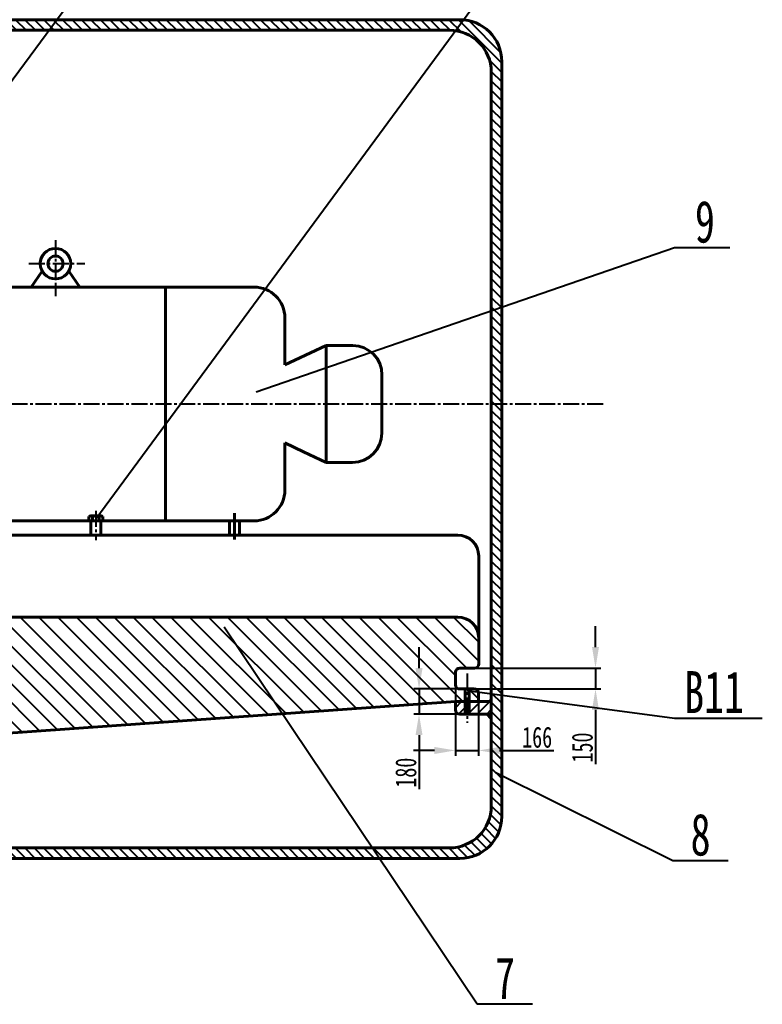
# Model space of a CAD drawing. Header units: millimetres. Extents: x 1593 to 2782, y 465 to 1306.
# Drawn here: x 2367.5 to 2544.5, y 930.1 to 1164.9 of the extents above; entities that cross this region are included whole.
import ezdxf

# ---------------------------------------------------------------- set-up
doc = ezdxf.new("R2010")
doc.units = ezdxf.units.MM
doc.header["$LTSCALE"] = 0.2
doc.linetypes.add('CENTER2', pattern=[28.575, 19.05, -3.175, 3.175, -3.175])
doc.linetypes.add('HIDDEN2', pattern=[4.7625, 3.175, -1.5875])
for name, color, linetype in [('中心线', 1, 'CENTER2'), ('剖面线', 3, 'Continuous'), ('尺寸线', 4, 'Continuous'), ('虚线', 6, 'HIDDEN2')]:
    doc.layers.add(name, color=color, linetype=linetype)
doc.layers.add('粗实线', color=7, linetype='Continuous', lineweight=40)
doc.styles.add('标准', font='', dxfattribs={"width": 0.7})
doc.styles.get('标准').set_extended_font_data('SimSun')
doc.dimstyles.new('30', dxfattribs={"dimtxt": 5, "dimasz": 5, "dimexe": 1.25, "dimexo": 0.625, "dimtad": 1, "dimdec": 0, "dimlfac": 30, "dimdsep": 46, "dimtxsty": '标准', "dimcen": 2.5, "dimadec": 0, "dimazin": 0, "dimtfac": 1, "dimtdec": 0, "dimtmove": 0, "dimatfit": 3, "dimfxl": 1, "dimarcsym": 0})

# ---------------------------------------------------------------- blocks, each defined once
blk = doc.blocks.new('*D48')
at = {"layer": 'Defpoints', "color": 0, "transparency": 16777216}
for p in [(2475.87, 1005.3), (2462.67, 999.3), (2476.87, 999.3)]:
    blk.add_point(p, dxfattribs=at)
at = {"layer": '尺寸线', "color": 0, "lineweight": -2, "transparency": 16777216}
for p, q in [((2462.67, 1010.3), (2462.67, 1015.3)), ((2475.25, 1005.3), (2461.42, 1005.3)), ((2462.67, 1005.3), (2462.67, 999.3)), ((2476.24, 999.3), (2461.42, 999.3)), ((2462.67, 994.3), (2462.67, 981.4))]:
    blk.add_line(p, q, dxfattribs=at)
at = {"layer": '尺寸线', "color": 0, "transparency": 16777216}
for points in [[(2461.83, 1010.3), (2463.5, 1010.3), (2462.67, 1005.3)], [(2461.83, 994.3), (2463.5, 994.3), (2462.67, 999.3)]]:
    blk.add_solid(points, dxfattribs=at)
at = {"layer": '尺寸线', "color": 0, "transparency": 16777216, "insert": (2459.54, 985.35), "char_height": 5, "attachment_point": 5, "rotation": 90, "style": '标准'}
blk.add_mtext('180', dxfattribs=at)
blk = doc.blocks.new('*D49')
at = {"layer": 'Defpoints', "color": 0, "transparency": 16777216}
for p in [(2472.35, 1010.3), (2472.35, 1005.3), (2504.71, 1005.3)]:
    blk.add_point(p, dxfattribs=at)
at = {"layer": '尺寸线', "color": 0, "lineweight": -2, "transparency": 16777216}
for p, q in [((2504.71, 1015.3), (2504.71, 1020.3)), ((2472.98, 1010.3), (2505.96, 1010.3)), ((2504.71, 1010.3), (2504.71, 1005.3)), ((2472.98, 1005.3), (2505.96, 1005.3)), ((2504.71, 1000.3), (2504.71, 987.4))]:
    blk.add_line(p, q, dxfattribs=at)
at = {"layer": '尺寸线', "color": 0, "transparency": 16777216}
for points in [[(2503.88, 1015.3), (2505.54, 1015.3), (2504.71, 1010.3)], [(2503.88, 1000.3), (2505.54, 1000.3), (2504.71, 1005.3)]]:
    blk.add_solid(points, dxfattribs=at)
at = {"layer": '尺寸线', "color": 0, "transparency": 16777216, "insert": (2501.59, 991.35), "char_height": 5, "attachment_point": 5, "rotation": 90, "style": '标准'}
blk.add_mtext('150', dxfattribs=at)
blk = doc.blocks.new('*D50')
at = {"layer": 'Defpoints', "color": 0, "transparency": 16777216}
for p in [(2471.35, 1006.3), (2476.87, 1003.93), (2476.87, 990.65)]:
    blk.add_point(p, dxfattribs=at)
at = {"layer": '尺寸线', "color": 0, "lineweight": -2, "transparency": 16777216}
for p, q in [((2471.35, 1005.68), (2471.35, 989.4)), ((2476.87, 1003.3), (2476.87, 989.4)), ((2466.35, 990.65), (2461.35, 990.65)), ((2471.35, 990.65), (2476.87, 990.65)), ((2481.87, 990.65), (2494.77, 990.65))]:
    blk.add_line(p, q, dxfattribs=at)
at = {"layer": '尺寸线', "color": 0, "transparency": 16777216}
for points in [[(2466.35, 991.48), (2466.35, 989.81), (2471.35, 990.65)], [(2481.87, 991.48), (2481.87, 989.81), (2476.87, 990.65)]]:
    blk.add_solid(points, dxfattribs=at)
at = {"layer": '尺寸线', "color": 0, "transparency": 16777216, "insert": (2490.82, 993.77), "char_height": 5, "attachment_point": 5, "style": '标准'}
blk.add_mtext('166', dxfattribs=at)

msp = doc.modelspace()

# ---------------------------------------------------------------- hatches: boundary and pattern name
at = {"layer": '剖面线'}
h = msp.add_hatch(dxfattribs=at)
h.set_pattern_fill('ANSI31', scale=0.5, angle=90)
h.set_pattern_definition([(135, (-2.3146, 0), (-1.122532, -1.122532), [])])
h.paths.add_polyline_path([(2089.025, 1164.896), (1990.725, 1164.896, 0.4142136), (1980.725, 1154.896), (1980.725, 1077.997), (1983.225, 1077.997), (1983.225, 1152.396, -0.4142136), (1993.225, 1162.396), (2089.025, 1162.396)])
h.paths.add_polyline_path([(2482.382, 1154.896, 0.4142136), (2472.382, 1164.896), (2089.025, 1164.896), (2089.025, 1162.396), (2469.882, 1162.396, -0.4142136), (2479.882, 1152.396), (2479.882, 1073.271), (2482.382, 1073.271)])
h.paths.add_polyline_path([(2482.382, 1073.271), (2479.882, 1073.271), (2479.882, 977.396, -0.4142136), (2469.882, 967.396), (2141.025, 967.396), (2141.025, 964.896), (2472.382, 964.896, 0.4142136), (2482.382, 974.896)])
h.paths.add_polyline_path([(1983.225, 977.396), (1983.225, 1051.796), (1980.725, 1051.796), (1980.725, 974.896, 0.4142136), (1990.725, 964.896), (2037.025, 964.896), (2037.025, 967.396), (1993.225, 967.396, -0.4142136)])
h = msp.add_hatch(dxfattribs=at)
h.set_pattern_fill('ANSI31', angle=90)
h.paths.add_polyline_path([(2471.352, 1009.3, -0.4142136), (2472.352, 1010.3), (2475.878, 1010.3, 0.4139867), (2476.878, 1011.299), (2476.882, 1017.452, 0.4142136), (2471.882, 1022.452), (2335.563, 1022.452), (2335.396, 992.654), (2471.352, 1002.3), (2473.637, 1002.3), (2473.637, 1005.3), (2472.352, 1005.3, -0.4142136), (2471.352, 1006.3)])
h.paths.add_polyline_path([(2335.563, 1022.452), (2199.243, 1022.452), (2163.047, 1022.452, -0.4142136), (2158.047, 1027.452), (2158.047, 1060.896, 0.4142136), (2157.047, 1061.896), (2153.547, 1061.896), (2153.547, 1064.896), (2150.397, 1064.896), (2150.397, 1058.896), (2154.047, 1058.896, -0.4142136), (2155.047, 1057.896), (2155.047, 1044.896, -0.4142136), (2154.047, 1043.896), (2147.272, 1043.896), (2147.272, 1014.452), (2150.591, 1014.452, -0.4142136), (2155.591, 1009.452), (2155.591, 989.723, -0.4142136), (2150.591, 984.723), (2150.15, 984.723), (2150.15, 984.056), (2148.578, 984.056), (2148.578, 982.956), (2148.845, 982.956), (2198.531, 982.956, 0.0183277), (2198.897, 982.97), (2335.396, 992.654)])
h.paths.add_polyline_path([(2231.176, 1001.486, -0.4142136), (2226.556, 996.133), (2198.897, 994.102, -0.0183277), (2198.531, 994.089), (2190.591, 994.089, -0.4142136), (2185.591, 999.089), (2185.591, 1009.452, -0.4142136), (2190.591, 1014.452), (2225.578, 1014.452, -0.3929031), (2230.564, 1009.818)], flags=16)
h.paths.add_polyline_path([(2150.397, 1064.896), (2147.272, 1064.896), (2147.272, 1058.896), (2150.397, 1058.896)])
h = msp.add_hatch(dxfattribs=at)
h.set_pattern_fill('ANSI31', angle=90)
h.paths.add_polyline_path([(2475.872, 1005.3), (2474.637, 1005.3), (2474.637, 1004.828), (2476.845, 1004.533, 0.3468846)])
h.paths.add_polyline_path([(2476.872, 1004.299, 0.0590645), (2476.845, 1004.533), (2474.637, 1004.828), (2474.637, 1002.3), (2476.871, 1002.3)])
h = msp.add_hatch(dxfattribs=at)
h.set_pattern_fill('ANSI31', scale=0.5)
h.paths.add_polyline_path([(2479.882, 1002.3), (2474.637, 1002.3), (2474.637, 999.3), (2479.882, 999.3)])
h.paths.add_polyline_path([(2473.637, 1002.3), (2471.352, 1002.3), (2471.352, 1000.3, 0.4142136), (2472.352, 999.3), (2473.637, 999.3)])
at = {"layer": '粗实线'}
h = msp.add_hatch(color=7, dxfattribs=at)
h.dxf.hatch_style = 1
h.paths.add_polyline_path([(2479.882, 1003.3), (2478.882, 1002.3), (2479.882, 1002.3)])
h = msp.add_hatch(color=7, dxfattribs=at)
h.dxf.hatch_style = 1
h.paths.add_polyline_path([(2479.882, 998.3), (2478.882, 999.3), (2479.882, 999.3)])

# ---------------------------------------------------------------- linework, layer by layer
at = {"layer": '中心线', "color": 7}
for p, q in [((2376.044, 1112.298), (2376.044, 1098.962)), ((2369.66, 1106.723), (2383.056, 1106.723)), ((2205.527, 1073.271), (2506.55, 1073.271)), ((2385.658, 1047.796), (2385.658, 1040.796)), ((2474.137, 1008.959), (2474.137, 997.248))]:
    msp.add_line(p, q, dxfattribs=at)
at = {"layer": '尺寸线', "color": 7}
for p, q in [((2449.194, 1263.427), (2308.718, 1073.271)), ((2507.94, 1211.901), (2385.658, 1045.784)), ((2523.525, 1110.482), (2423.874, 1076.103)), ((2536.691, 1110.482), (2523.525, 1110.482)), ((2476.544, 930.115), (2416.196, 1020.034)), ((2523.525, 998.291), (2474.137, 1004.895)), ((2544.458, 998.291), (2523.525, 998.291)), ((2523.15, 964.328), (2480.955, 985.285)), ((2536.316, 964.328), (2523.15, 964.328)), ((2489.71, 930.115), (2476.544, 930.115))]:
    msp.add_line(p, q, dxfattribs=at)
at = {"layer": '粗实线', "color": 7}
for p, q in [((1990.725, 1164.896), (2472.382, 1164.896)), ((1993.225, 1162.396), (2469.882, 1162.396)), ((2482.382, 974.896), (2482.382, 1154.896)), ((2479.882, 977.396), (2479.882, 1152.396)), ((2372.723, 1108.202), (2372.65, 1108.026)), ((2372.805, 1108.373), (2372.723, 1108.202)), ((2372.895, 1108.541), (2372.805, 1108.373)), ((2372.413, 1106.913), (2372.408, 1106.723)), ((2372.408, 1106.723), (2372.408, 1106.723)), ((2372.408, 1106.723), (2372.409, 1106.659)), ((2372.409, 1106.659), (2372.411, 1106.596)), ((2372.411, 1106.596), (2372.413, 1106.532)), ((2372.428, 1107.103), (2372.413, 1106.913)), ((2372.413, 1106.532), (2372.417, 1106.469)), ((2372.417, 1106.469), (2372.422, 1106.406)), ((2372.422, 1106.406), (2372.428, 1106.343)), ((2372.453, 1107.291), (2372.428, 1107.103)), ((2372.428, 1106.343), (2372.435, 1106.279)), ((2372.435, 1106.279), (2372.444, 1106.217)), ((2372.444, 1106.217), (2372.453, 1106.154)), ((2372.488, 1107.479), (2372.453, 1107.291)), ((2372.453, 1106.154), (2372.464, 1106.091)), ((2372.464, 1106.091), (2372.475, 1106.029)), ((2372.475, 1106.029), (2372.488, 1105.967)), ((2372.532, 1107.664), (2372.488, 1107.479)), ((2372.488, 1105.967), (2372.502, 1105.905)), ((2372.502, 1105.905), (2372.516, 1105.843)), ((2372.516, 1105.843), (2372.532, 1105.782)), ((2372.586, 1107.846), (2372.532, 1107.664)), ((2372.65, 1108.026), (2372.586, 1107.846)), ((2379.556, 1105.782), (2379.572, 1105.843)), ((2372.895, 1104.905), (2370.227, 1101.147)), ((2372.532, 1105.782), (2372.549, 1105.72)), ((2372.549, 1105.72), (2372.567, 1105.66)), ((2372.567, 1105.66), (2372.586, 1105.599)), ((2372.586, 1105.599), (2372.606, 1105.539)), ((2372.606, 1105.539), (2372.628, 1105.479)), ((2372.628, 1105.479), (2372.65, 1105.42)), ((2372.65, 1105.42), (2372.673, 1105.361)), ((2372.673, 1105.361), (2372.697, 1105.302)), ((2372.697, 1105.302), (2372.723, 1105.244)), ((2372.723, 1105.244), (2372.749, 1105.186)), ((2372.749, 1105.186), (2372.776, 1105.129)), ((2372.776, 1105.129), (2372.805, 1105.072)), ((2372.805, 1105.072), (2372.834, 1105.016)), ((2372.834, 1105.016), (2372.864, 1104.96)), ((2372.864, 1104.96), (2372.895, 1104.905)), ((2372.895, 1104.905), (2372.895, 1104.905)), ((2379.193, 1104.905), (2379.225, 1104.96)), ((2381.862, 1101.147), (2379.193, 1104.905)), ((2379.193, 1104.905), (2379.193, 1104.905)), ((2379.193, 1104.905), (2381.862, 1101.147)), ((2379.225, 1104.96), (2379.255, 1105.016)), ((2379.255, 1105.016), (2379.284, 1105.072)), ((2379.284, 1105.072), (2379.312, 1105.129)), ((2379.312, 1105.129), (2379.34, 1105.186)), ((2379.34, 1105.186), (2379.366, 1105.244)), ((2379.366, 1105.244), (2379.391, 1105.302)), ((2379.391, 1105.302), (2379.416, 1105.361)), ((2379.416, 1105.361), (2379.439, 1105.42)), ((2379.439, 1105.42), (2379.461, 1105.479)), ((2379.461, 1105.479), (2379.482, 1105.539)), ((2379.482, 1105.539), (2379.502, 1105.599)), ((2379.502, 1105.599), (2379.522, 1105.66)), ((2379.522, 1105.66), (2379.54, 1105.72)), ((2379.54, 1105.72), (2379.556, 1105.782)), ((2345.919, 1101.147), (2369.976, 1101.147)), ((2369.976, 1101.147), (2423.342, 1101.147)), ((2370.227, 1101.147), (2370.227, 1101.147)), ((2381.862, 1101.147), (2381.862, 1101.147)), ((2402.253, 1101.147), (2402.253, 1101.147)), ((2402.253, 1101.147), (2402.253, 1045.395)), ((2430.701, 1082.563), (2430.701, 1093.788)), ((2440.514, 1087.209), (2433.046, 1083.673)), ((2440.514, 1087.209), (2433.046, 1083.673)), ((2433.046, 1083.673), (2440.514, 1087.209)), ((2440.514, 1087.209), (2440.514, 1087.209)), ((2440.514, 1087.209), (2440.514, 1072.452)), ((2440.514, 1087.209), (2440.514, 1072.452)), ((2440.514, 1087.209), (2446.893, 1087.179)), ((2446.886, 1087.209), (2446.886, 1087.209)), ((2430.701, 1082.563), (2433.046, 1083.673)), ((2430.701, 1082.563), (2430.701, 1082.563)), ((2453.83, 1080.186), (2453.781, 1066.27)), ((2453.823, 1080.906), (2453.823, 1080.906)), ((2453.855, 1073.271), (2453.855, 1073.271)), ((2440.514, 1072.452), (2440.514, 1059.333)), ((2430.701, 1052.754), (2430.701, 1063.979)), ((2430.701, 1063.979), (2435.121, 1061.886)), ((2435.121, 1061.886), (2440.514, 1059.333)), ((2440.514, 1059.333), (2435.121, 1061.886)), ((2440.514, 1059.333), (2435.121, 1061.886)), ((2440.514, 1059.333), (2440.514, 1059.333)), ((2440.514, 1059.333), (2442.859, 1059.33)), ((2442.859, 1059.33), (2446.802, 1059.325)), ((2446.886, 1059.333), (2446.886, 1059.333)), ((2418.705, 1047.223), (2418.676, 1040.933)), ((2346.012, 1045.395), (2375.533, 1045.395)), ((2375.533, 1045.395), (2407.859, 1045.395)), ((2384.013, 1046.429), (2384.013, 1045.395)), ((2387.303, 1045.395), (2384.013, 1045.395)), ((2386.892, 1046.553), (2384.424, 1046.553)), ((2384.495, 1045.395), (2384.495, 1042.001)), ((2384.835, 1046.429), (2384.835, 1045.395)), ((2386.481, 1046.429), (2386.481, 1045.395)), ((2386.822, 1045.395), (2386.822, 1042.001)), ((2387.303, 1046.429), (2387.303, 1045.395)), ((2407.859, 1045.395), (2423.342, 1045.395)), ((2417.525, 1045.395), (2417.525, 1042.001)), ((2419.852, 1045.395), (2419.852, 1042.001)), ((2375.533, 1042.001), (2315.374, 1042.001)), ((2375.533, 1042.001), (2407.859, 1042.001)), ((2384.495, 1042.001), (2384.495, 1042.001)), ((2385.658, 1042.001), (2385.658, 1042.001)), ((2386.822, 1042.001), (2386.822, 1042.001)), ((2407.859, 1042.001), (2442.859, 1042.001)), ((2471.882, 1042.001), (2442.859, 1042.001)), ((2476.882, 1017.452), (2476.882, 1037.001)), ((2199.243, 1022.452), (2471.882, 1022.452)), ((2476.882, 1017.452), (2476.878, 1011.299)), ((2472.352, 1010.3), (2475.878, 1010.3)), ((2471.352, 1006.3), (2471.352, 1009.3)), ((2472.352, 1005.3), (2475.872, 1005.3)), ((2473.637, 1005.3), (2473.637, 999.3)), ((2474.637, 1005.3), (2474.637, 999.3)), ((2476.872, 1004.299), (2476.871, 1002.3)), ((2471.352, 1002.3), (2198.897, 982.97)), ((2471.352, 1002.3), (2473.637, 1002.3)), ((2471.352, 1002.3), (2471.352, 1000.3)), ((2471.352, 1002.3), (2473.637, 1002.3)), ((2474.637, 1002.3), (2479.882, 1002.3)), ((2474.637, 1002.3), (2476.871, 1002.3)), ((2472.352, 999.3), (2479.882, 999.3)), ((2478.882, 999.3), (2479.882, 998.3)), ((2139.025, 967.396), (2469.882, 967.396)), ((2139.025, 964.896), (2472.382, 964.896))]:
    msp.add_line(p, q, dxfattribs=at)
for radius in [3.636, 1.818]:
    msp.add_circle((2376.044, 1106.723), radius, dxfattribs=at)
for centre, radius, start, end in [((2472.382, 1154.896), 10, 360, 90), ((2469.882, 1152.396), 10, 360, 90), ((2423.342, 1093.788), 7.359, 0, 90), ((2446.86, 1080.21), 6.97, 359.8014, 89.73013), ((2446.812, 1066.294), 6.97, 269.92282, 359.8014), ((2423.342, 1052.754), 7.359, 270, 0), ((2384.424, 1045.81), 0.744, 56.41132, 123.58868), ((2385.658, 1043.766), 2.788, 72.83706, 107.16294), ((2386.892, 1045.81), 0.744, 56.41132, 123.58868), ((2471.882, 1037.001), 5, 0, 90), ((2471.882, 1017.452), 5, 0, 90), ((2472.352, 1009.3), 1, 90, 180), ((2475.878, 1011.3), 1, 270, 359.95563), ((2472.352, 1006.3), 1, 180, 270), ((2475.872, 1004.3), 1, 359.95563, 90), ((2472.352, 1000.3), 1, 180, 270), ((2469.882, 977.396), 10, 270, 360), ((2472.382, 974.896), 10, 270, 360)]:
    msp.add_arc(centre, radius, start, end, dxfattribs=at)
at = {"layer": '虚线', "color": 7}
msp.add_line((2384.447, 1042.001), (2384.447, 1042.001), dxfattribs=at)

# ---------------------------------------------------------------- texts
at = {"layer": '尺寸线', "color": 7, "style": '标准', "width": 0.7}
for s, p in [('9', (2528.407, 1111.752)), ('B11', (2525.829, 999.56)), ('8', (2527.372, 965.597)), ('7', (2480.766, 931.384))]:
    msp.add_text(s, height=10, dxfattribs=at).set_placement(p)

# ---------------------------------------------------------------- dimensions: what is measured, and where the dimension line sits
at = {"layer": '尺寸线', "color": 7}
for base, p1, p2, picture, middle in [((2504.71, 1005.3), (2472.352, 1010.3), (2472.352, 1005.3), '*D49', (2501.585, 991.35)), ((2462.667, 999.3), (2475.872, 1005.3), (2476.868, 999.3), '*D48', (2459.542, 985.35))]:
    dim = msp.add_linear_dim(base=base, p1=p1, p2=p2, angle=90, dimstyle='30', dxfattribs=at)
    dim.commit()
    dim.dimension.update_dxf_attribs({"geometry": picture, "text_midpoint": middle})
dim = msp.add_linear_dim(base=(2476.872, 990.646), p1=(2471.352, 1006.3), p2=(2476.872, 1003.928), dimstyle='30', dxfattribs=at)
dim.commit()
dim.dimension.update_dxf_attribs({"geometry": '*D50', "text_midpoint": (2490.822, 990.646), "dimtype": 160})

doc.saveas('drawing.dxf')
